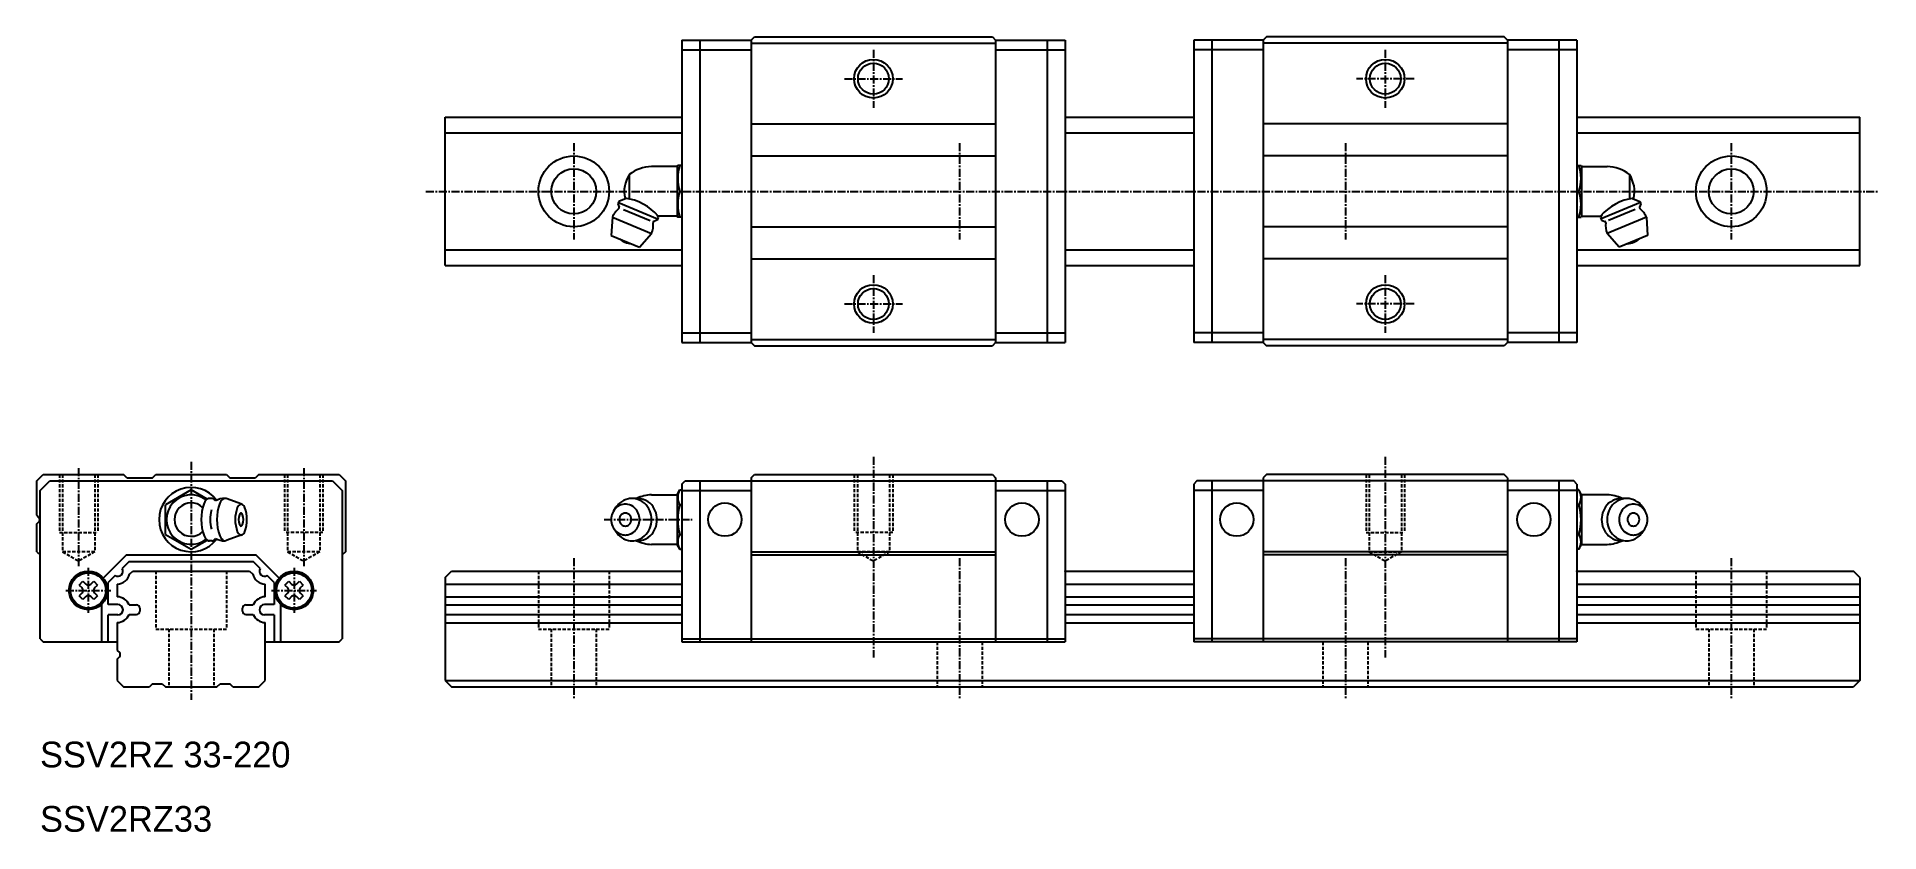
# Model space of a CAD drawing. Extents: x 10 to 296, y 10 to 134.
import ezdxf

# ---------------------------------------------------------------- set-up
doc = ezdxf.new("R2010")
doc.units = 0
doc.linetypes.add('CENTER', pattern=[2, 1.25, -0.25, 0.25, -0.25])
doc.linetypes.add('DASHED', pattern=[0.75, 0.5, -0.25])
doc.layers.get('0').update_dxf_attribs({"linetype": 'CONTINUOUS'})
doc.layers.add('CENTER', color=1, linetype='CENTER')

msp = doc.modelspace()

# ---------------------------------------------------------------- linework, layer by layer
at = {"color": 7, "linetype": 'CONTINUOUS'}
for p, q in [((109.799901, 133.000015), (120.599861, 133.000015)), ((109.799901, 133.000015), (109.799901, 86.000015)), ((112.599874, 133.000015), (112.599874, 86.000015)), ((120.599861, 132.500015), (158.599867, 132.500015)), ((120.599878, 132.999962), (121.099881, 133.499962)), ((120.599901, 133.000015), (120.599901, 86.000015)), ((121.099861, 133.500015), (158.099852, 133.500015)), ((158.099875, 133.499977), (158.599875, 132.999977)), ((158.599867, 133.000015), (169.399895, 133.000015)), ((158.599898, 133.000015), (158.599898, 86.000015)), ((166.599846, 133.000015), (166.599846, 86.000015)), ((169.399895, 133.000015), (169.399895, 86.000015)), ((189.399895, 133.000015), (189.399895, 86.000015)), ((200.199923, 133.000015), (189.399895, 133.000015)), ((192.199944, 133.000015), (192.199944, 86.000015)), ((200.199892, 133.000015), (200.199892, 86.000015)), ((200.699915, 133.499977), (200.199915, 132.999977)), ((238.199929, 132.500015), (200.199923, 132.500015)), ((237.699929, 133.500015), (200.699938, 133.500015)), ((238.199912, 132.999962), (237.699909, 133.499962)), ((238.199889, 133.000015), (238.199889, 86.000015)), ((248.999889, 133.000015), (238.199929, 133.000015)), ((246.199916, 133.000015), (246.199916, 86.000015)), ((248.999889, 133.000015), (248.999889, 86.000015)), ((109.799901, 131.500015), (120.599861, 131.500015)), ((158.599867, 131.500015), (169.399895, 131.500015)), ((200.199923, 131.500015), (189.399895, 131.500015)), ((248.999889, 131.500015), (238.199929, 131.500015)), ((72.999938, 121.000015), (109.799901, 121.000015)), ((72.999938, 98.000015), (72.999938, 121.000015)), ((169.399834, 121.000015), (189.399895, 121.000015)), ((248.999889, 121.000015), (292.999938, 121.000015)), ((292.999938, 98.000015), (292.999938, 121.000015)), ((72.999938, 118.567367), (109.799901, 118.567367)), ((120.599861, 120.000015), (158.599867, 120.000015)), ((169.399834, 118.567367), (189.399895, 118.567367)), ((238.199929, 120.000015), (200.199923, 120.000015)), ((248.999889, 118.567367), (292.999938, 118.567367)), ((120.599861, 115.000015), (158.599867, 115.000015)), ((238.199929, 115.000015), (200.199923, 115.000015)), ((101.63174, 112.100006), (101.63174, 108.319442)), ((109.074955, 113.350006), (105.07495, 113.350006)), ((109.074955, 113.350006), (109.074955, 105.650009)), ((109.161566, 113.499984), (109.074965, 113.349983)), ((109.799901, 113.5), (109.16156, 113.5)), ((248.999889, 113.5), (249.63823, 113.5)), ((249.638224, 113.499984), (249.724825, 113.349983)), ((249.724835, 113.350006), (249.724835, 105.650009)), ((249.724835, 113.350006), (253.72484, 113.350006)), ((257.16805, 112.100006), (257.16805, 108.319442)), ((109.507979, 109.500015), (109.799901, 109.500015)), ((249.291811, 109.500015), (248.999889, 109.500015)), ((99.861323, 107.572143), (100.072525, 107.062263)), ((100.014404, 107.941726), (99.861327, 107.572166)), ((99.93786, 107.756935), (106.03547, 105.231224)), ((101.136368, 108.406448), (100.014393, 107.941711)), ((100.722216, 106.67437), (104.868466, 104.956939)), ((258.86193, 107.756935), (252.76432, 105.231224)), ((258.077574, 106.67437), (253.931324, 104.956939)), ((257.663422, 108.406448), (258.785397, 107.941711)), ((258.938467, 107.572143), (258.727265, 107.062263)), ((258.785386, 107.941726), (258.938463, 107.572166)), ((99.001655, 105.496757), (98.799901, 102.657867)), ((99.001666, 105.496734), (105.099261, 102.971023)), ((105.95892, 105.046447), (105.449021, 104.835243)), ((105.927962, 105.860275), (106.111987, 105.415992)), ((106.112009, 105.416), (105.958938, 105.046447)), ((109.074955, 105.650009), (106.11199, 105.650009)), ((109.074959, 105.649986), (109.16156, 105.499992)), ((109.799901, 105.500015), (109.16156, 105.500015)), ((120.599861, 104.000015), (158.599867, 104.000015)), ((238.199929, 104.000015), (200.199923, 104.000015)), ((248.999889, 105.500015), (249.63823, 105.500015)), ((249.724831, 105.649986), (249.63823, 105.499992)), ((249.724835, 105.650009), (252.6878, 105.650009)), ((252.687781, 105.416), (252.840852, 105.046447)), ((252.871828, 105.860275), (252.687803, 105.415992)), ((252.84087, 105.046447), (253.350769, 104.835243)), ((259.798124, 105.496734), (253.700529, 102.971023)), ((259.798135, 105.496757), (259.999889, 102.657867)), ((72.999938, 100.432663), (109.799901, 100.432663)), ((98.799906, 102.657852), (103.23453, 100.820968)), ((103.234514, 100.820953), (105.099253, 102.971016)), ((169.399834, 100.432663), (189.399895, 100.432663)), ((248.999889, 100.432663), (292.999938, 100.432663)), ((255.565276, 100.820953), (253.700537, 102.971016)), ((259.999884, 102.657852), (255.56526, 100.820968)), ((72.999938, 98.000015), (109.799901, 98.000015)), ((120.599861, 99.000015), (158.599867, 99.000015)), ((169.399834, 98.000015), (189.399895, 98.000015)), ((238.199929, 99.000015), (200.199923, 99.000015)), ((248.999889, 98.000015), (292.999938, 98.000015)), ((109.799901, 87.500015), (120.599861, 87.500015)), ((109.799901, 86.000015), (120.599861, 86.000015)), ((120.599861, 86.500015), (158.599867, 86.500015)), ((120.599866, 85.999984), (121.099851, 85.499992)), ((158.599852, 85.999992), (158.099848, 85.499992)), ((158.599867, 87.500015), (169.399819, 87.500015)), ((158.599867, 86.000015), (169.399895, 86.000015)), ((200.199923, 86.000015), (189.399895, 86.000015)), ((200.199923, 87.500015), (189.399971, 87.500015)), ((238.199929, 86.500015), (200.199923, 86.500015)), ((200.199938, 85.999992), (200.699942, 85.499992)), ((238.199924, 85.999984), (237.699939, 85.499992)), ((248.999889, 87.500015), (238.199929, 87.500015)), ((248.999889, 86.000015), (238.199929, 86.000015)), ((121.099845, 85.500015), (158.099852, 85.500015)), ((237.699945, 85.500015), (200.699938, 85.500015)), ((9.5, 64.499876), (10.500124, 65.500023)), ((9.5, 59.168136), (9.5, 64.499876)), ((10.000051, 62.999977), (11.500069, 64.499984)), ((10.500137, 65.500015), (23.000002, 65.500015)), ((11.500015, 64.5), (55.5, 64.5)), ((23.500043, 64.999984), (22.999999, 65.500023)), ((23.500015, 65), (27.500015, 65)), ((27.500021, 64.999977), (28.000064, 65.500015)), ((28.000069, 65.500015), (38.999996, 65.500015)), ((33.500004, 63.118828), (29.499988, 60.809417)), ((35.987482, 61.682693), (33.499998, 63.118843)), ((39.000001, 65.500015), (39.500044, 64.999977)), ((39.499985, 65), (43.499985, 65)), ((44.000044, 65.500023), (43.500022, 65.000007)), ((44.000041, 65.500015), (56.499954, 65.500015)), ((55.500021, 64.5), (57.000011, 63.000015)), ((56.499962, 65.500023), (57.5, 64.499965)), ((57.5, 64.499965), (57.5, 53.5)), ((109.074981, 62.350063), (109.507995, 63.100065)), ((109.507987, 63.100067), (109.799902, 63.100067)), ((109.799898, 64.000063), (110.299884, 64.500063)), ((109.799902, 64.000068), (109.799902, 39.500061)), ((110.299865, 64.500061), (120.599902, 64.500061)), ((112.599883, 64.500061), (112.599883, 39.500061)), ((120.599902, 65.000089), (120.599902, 39.500061)), ((120.599902, 64.500046), (158.599899, 64.500046)), ((120.599905, 65.000092), (121.099845, 65.500046)), ((121.099813, 65.500015), (158.099884, 65.500015)), ((158.099842, 65.500059), (158.599891, 65.000003)), ((158.599899, 65), (158.599899, 39.500061)), ((158.599899, 64.500061), (168.899835, 64.500061)), ((166.599847, 64.500061), (166.599847, 39.500061)), ((168.899808, 64.500042), (169.399904, 63.999942)), ((169.399896, 63.999945), (169.399896, 39.500061)), ((189.899982, 64.500042), (189.399886, 63.999942)), ((189.399894, 63.999945), (189.399894, 39.500061)), ((200.199891, 64.500061), (189.899955, 64.500061)), ((192.199943, 64.500061), (192.199943, 39.500061)), ((200.199891, 65), (200.199891, 39.500061)), ((238.199888, 64.500046), (200.199891, 64.500046)), ((200.699948, 65.500059), (200.199899, 65.000003)), ((237.699977, 65.500015), (200.699906, 65.500015)), ((238.199885, 65.000092), (237.699945, 65.500046)), ((238.199888, 65.000089), (238.199888, 39.500061)), ((248.499925, 64.500061), (238.199888, 64.500061)), ((246.199907, 64.500061), (246.199907, 39.500061)), ((248.999892, 64.000063), (248.499906, 64.500063)), ((248.999888, 64.000068), (248.999888, 39.500061)), ((249.291803, 63.100067), (248.999888, 63.100067)), ((249.724809, 62.350063), (249.291795, 63.100065)), ((10, 40), (10, 62.999954)), ((29.499986, 58.499984), (29.499986, 60.809402)), ((36.690669, 61.799988), (36.321116, 61.799988)), ((41.387797, 60.876953), (38.940485, 61.768402)), ((57, 62.999984), (57, 40.000015)), ((99.232872, 59.924796), (99.596986, 60.459063)), ((105.075119, 62.350067), (109.074979, 62.350067)), ((109.074979, 62.350066), (109.074979, 54.650056)), ((109.507998, 60.800064), (109.799902, 60.800064)), ((109.799895, 63.000061), (120.599902, 63.000061)), ((158.599899, 63.000061), (169.399896, 63.000061)), ((200.199891, 63.000061), (189.399894, 63.000061)), ((248.999895, 63.000061), (238.199888, 63.000061)), ((249.291792, 60.800064), (248.999888, 60.800064)), ((253.724671, 62.350067), (249.724811, 62.350067)), ((249.724811, 62.350066), (249.724811, 54.650056)), ((259.566918, 59.924796), (259.202804, 60.459063)), ((9.5, 53.500015), (9.5, 57.831894)), ((9.500093, 59.16806), (9.834118, 58.834038)), ((9.500093, 57.831924), (9.834106, 58.165931)), ((29.499986, 56.190582), (29.499986, 58.499984)), ((29.499994, 56.190574), (33.499997, 53.881172)), ((33.499997, 53.881172), (35.987481, 55.317322)), ((36.690669, 55.199997), (36.321116, 55.199997)), ((41.387796, 56.12307), (38.938018, 55.23072)), ((99.59699, 56.541088), (99.232877, 57.075356)), ((99.596993, 56.541093), (99.612806, 56.518078)), ((109.074979, 54.650055), (105.075119, 54.650055)), ((109.50799, 53.900057), (109.074977, 54.650059)), ((109.507995, 56.200073), (109.799902, 56.200073)), ((249.291795, 56.200073), (248.999888, 56.200073)), ((249.2918, 53.900057), (249.724813, 54.650059)), ((249.724811, 54.650055), (253.724671, 54.650055)), ((259.202797, 56.541093), (259.186984, 56.518078)), ((259.2028, 56.541088), (259.566913, 57.075356)), ((9.500008, 53.50003), (10.000008, 53.00003)), ((23.450056, 53), (19.834418, 49.384346)), ((23.864293, 52.000015), (22.782207, 50.91793)), ((23.450012, 53), (43.549988, 53)), ((23.864258, 52), (43.135757, 52)), ((44.217847, 50.917915), (43.135761, 52.000007)), ((47.165657, 49.38433), (43.550009, 53)), ((57.500013, 53.499992), (57.000021, 53.000007)), ((109.507978, 53.90007), (109.799902, 53.90007)), ((120.599902, 53.500061), (158.599899, 53.500061)), ((120.599902, 53.000076), (158.599899, 53.000076)), ((238.199888, 53.500061), (200.199891, 53.500061)), ((238.199888, 53.000076), (200.199891, 53.000076)), ((249.291812, 53.90007), (248.999888, 53.90007)), ((16.078814, 48.337661), (16.662359, 48.921211)), ((16.66238, 48.921196), (17.111118, 48.472458)), ((17.888933, 48.472458), (18.337672, 48.921196)), ((18.337663, 48.921219), (18.921218, 48.337661)), ((20.600006, 45.300018), (20.600006, 48.735763)), ((21.682136, 49.817848), (20.600049, 48.735763)), ((23.932696, 49.999984), (24.432717, 50.499984)), ((24.432648, 50.5), (42.567352, 50.5)), ((42.56738, 50.499954), (43.067401, 49.999954)), ((46.400004, 48.735748), (45.317919, 49.81784)), ((46.399994, 48.735763), (46.399994, 45.300018)), ((48.078804, 48.337661), (48.662359, 48.921219)), ((48.66236, 48.921203), (49.111099, 48.472465)), ((49.888914, 48.472465), (50.337652, 48.921203)), ((50.337652, 48.921219), (50.921207, 48.337661)), ((72.999939, 49.500015), (72.999939, 33.50003)), ((72.999992, 49.500052), (73.999954, 50.500015)), ((73.999954, 50.500015), (109.799902, 50.500015)), ((169.399896, 50.500015), (189.399894, 50.500015)), ((248.999888, 50.500015), (291.999924, 50.500015)), ((292.999886, 49.500052), (291.999924, 50.500015)), ((292.999939, 49.500015), (292.999939, 33.50003)), ((16.662373, 46.078819), (16.078817, 46.662376)), ((16.527567, 47.111091), (16.078829, 46.662346)), ((16.078835, 48.337654), (16.527575, 47.888916)), ((17.111113, 46.527542), (16.662373, 46.078804)), ((18.33768, 46.078804), (17.888941, 46.527549)), ((18.921214, 46.662353), (18.337669, 46.078811)), ((18.472478, 47.888908), (18.921217, 48.337646)), ((18.921225, 46.662353), (18.472485, 47.111091)), ((22, 48.486984), (22, 46.513015)), ((45, 46.513015), (45, 48.486984)), ((48.078805, 48.337646), (48.527544, 47.888908)), ((48.527548, 47.111099), (48.078808, 46.662361)), ((48.662363, 46.078819), (48.078808, 46.662376)), ((49.111102, 46.527549), (48.662363, 46.078804)), ((50.337648, 46.078804), (49.88891, 46.527542)), ((50.921204, 46.662376), (50.337648, 46.078819)), ((50.921204, 46.662361), (50.472466, 47.111099)), ((50.472469, 47.888916), (50.921207, 48.337654)), ((72.999939, 48.48706), (109.799902, 48.48706)), ((72.999939, 46.513092), (109.799902, 46.513092)), ((169.399835, 48.48706), (189.399894, 48.48706)), ((169.399835, 46.513092), (189.399894, 46.513092)), ((248.999888, 48.48706), (292.999939, 48.48706)), ((248.999888, 46.513092), (292.999939, 46.513092)), ((19.600006, 39.5), (19.600006, 45.357589)), ((20.600006, 39.5), (20.600006, 43.700027)), ((22.100021, 45.300064), (20.600021, 45.300064)), ((22.100025, 43.70005), (20.600025, 43.700058)), ((23.844152, 43.750053), (25.000036, 43.750053)), ((23.844168, 45.250053), (25.000036, 45.250053)), ((25.5, 44.75), (25.5, 44.25)), ((41.5, 44.25), (41.5, 44.75)), ((42.000036, 45.250038), (43.155905, 45.250038)), ((42.000036, 43.750038), (43.155935, 43.750038)), ((46.400002, 43.700042), (44.900002, 43.700035)), ((46.400006, 45.300064), (44.900006, 45.300064)), ((46.399994, 43.700027), (46.399994, 39.5)), ((47.399994, 45.357589), (47.399994, 39.5)), ((72.999939, 45.250107), (109.799902, 45.250107)), ((72.999939, 43.750107), (109.799902, 43.750107)), ((169.399835, 45.250107), (189.399894, 45.250107)), ((169.399835, 43.750107), (189.399894, 43.750107)), ((248.999888, 45.250107), (292.999939, 45.250107)), ((248.999888, 43.750107), (292.999939, 43.750107)), ((22, 42.486999), (22, 38.168136)), ((45, 33.500015), (45, 42.486999)), ((72.999939, 42.485855), (109.799902, 42.485855)), ((169.399835, 42.485855), (189.399894, 42.485855)), ((248.999888, 42.485855), (292.999939, 42.485855)), ((10.000057, 39.999992), (10.500063, 39.5)), ((10.500046, 39.500015), (22, 39.500015)), ((22.000085, 38.168068), (22.334098, 37.83406)), ((45, 39.500015), (56.500031, 39.500015)), ((56.500006, 39.499984), (57, 39.999992)), ((109.799902, 40.000015), (169.399835, 40.000015)), ((109.799902, 39.500015), (169.399835, 39.500015)), ((158.599868, 39.500061), (169.399835, 39.500061)), ((248.999888, 40.000015), (189.399955, 40.000015)), ((200.199922, 39.500061), (189.399955, 39.500061)), ((248.999888, 39.500015), (189.399955, 39.500015)), ((22, 36.831909), (22, 33.500015)), ((22.000074, 36.831939), (22.334087, 37.165954)), ((22.000039, 33.500007), (23.000019, 32.50003)), ((23.00002, 32.500015), (27.000061, 32.500015)), ((27.500046, 33.000015), (27.000056, 32.500023)), ((27.5, 33.000015), (29.000015, 33.000015)), ((29.000042, 33.000007), (29.500031, 32.500015)), ((29.5, 32.500015), (29.500015, 32.500015)), ((29.500032, 32.500015), (37.500075, 32.500015)), ((37.500076, 32.500015), (38.000055, 33)), ((38, 33.000015), (39.5, 33.000015)), ((40.000051, 32.500023), (39.50004, 33.00003)), ((40.000047, 32.500015), (44.000045, 32.500015)), ((44.000046, 32.50003), (45.000036, 33.500015)), ((72.999969, 33.500095), (74.000049, 32.500015)), ((73.000018, 33.500046), (292.99986, 33.500046)), ((74.000049, 32.500015), (291.999829, 32.500015)), ((292.999909, 33.500095), (291.999829, 32.500015))]:
    msp.add_line(p, q, dxfattribs=at)
at = {"color": 1, "linetype": 'CENTER'}
for p, q in [((139.599898, 131.500015), (139.599898, 122.500015)), ((219.199892, 131.500015), (219.199892, 122.500015)), ((135.099898, 127.000015), (144.099898, 127.000015)), ((223.699892, 127.000015), (214.699892, 127.000015)), ((139.599898, 96.500015), (139.599898, 87.500015)), ((219.199892, 96.500015), (219.199892, 87.500015)), ((135.099898, 92.000015), (144.099898, 92.000015)), ((223.699892, 92.000015), (214.699892, 92.000015)), ((16, 66.507171), (16, 51.107177)), ((33.5, 67.500015), (33.5, 30.500015)), ((51, 66.507171), (51, 51.107177)), ((97.725905, 58.500015), (111.409332, 58.500015)), ((92.999908, 52.500015), (92.999908, 30.50003)), ((152.999908, 52.500015), (152.999908, 30.50003)), ((212.999908, 52.500015), (212.999908, 30.50003)), ((272.999908, 52.500015), (272.999908, 30.50003)), ((17.5, 51), (17.5, 44)), ((49.5, 51), (49.5, 44)), ((14, 47.5), (21, 47.5)), ((46, 47.5), (53, 47.5))]:
    msp.add_line(p, q, dxfattribs=at)
at = {"color": 3, "linetype": 'DASHED'}
for p, q in [((13, 65.500015), (13, 56.500015)), ((13.5, 65.500015), (13.5, 53.500015)), ((18.5, 65.500015), (18.5, 53.500015)), ((19, 65.500015), (19, 56.500015)), ((48, 65.500015), (48, 56.500015)), ((48.5, 65.500015), (48.5, 53.500015)), ((53.5, 65.500015), (53.5, 53.500015)), ((54, 65.500015), (54, 56.500015)), ((136.599849, 65.500015), (136.599849, 56.500015)), ((137.099849, 65.500015), (137.099849, 53.500015)), ((142.099849, 65.500015), (142.099849, 53.500015)), ((142.599849, 65.500015), (142.599849, 56.500015)), ((216.199941, 65.500015), (216.199941, 56.500015)), ((216.699941, 65.500015), (216.699941, 53.500015)), ((221.699941, 65.500015), (221.699941, 53.500015)), ((222.199941, 65.500015), (222.199941, 56.500015)), ((13, 56.500015), (19, 56.500015)), ((54, 56.500015), (48, 56.500015)), ((142.599849, 56.500015), (136.599849, 56.500015)), ((216.199941, 56.500015), (222.199941, 56.500015)), ((18.5, 53.500015), (13.5, 53.500015)), ((13.5, 53.500015), (16, 52.05664)), ((18.5, 53.500015), (16, 52.05664)), ((53.5, 53.500015), (48.5, 53.500015)), ((48.5, 53.500015), (51, 52.05664)), ((53.5, 53.500015), (51, 52.05664)), ((142.099849, 53.500015), (137.099849, 53.500015)), ((137.099849, 53.500015), (139.599848, 52.05664)), ((142.099849, 53.500015), (139.599848, 52.05664)), ((216.699941, 53.500015), (221.699941, 53.500015)), ((216.699941, 53.500015), (219.199941, 52.05664)), ((221.699941, 53.500015), (219.199941, 52.05664)), ((28, 50.500016), (28, 41.500016)), ((39, 50.500016), (39, 41.500016)), ((87.499908, 50.500015), (87.499908, 41.500015)), ((98.499908, 50.500015), (98.499908, 41.500015)), ((267.499908, 50.500015), (267.499908, 41.500015)), ((278.499908, 50.500015), (278.499908, 41.500015)), ((28, 41.500016), (39, 41.500016)), ((30, 41.500016), (30, 32.500015)), ((37, 41.500016), (37, 32.500015)), ((87.499908, 41.500015), (98.499908, 41.500015)), ((89.499908, 41.500015), (89.499908, 32.500015)), ((96.499908, 41.500015), (96.499908, 32.500015)), ((267.499908, 41.500015), (278.499908, 41.500015)), ((269.499908, 41.500015), (269.499908, 32.500015)), ((276.499908, 41.500015), (276.499908, 32.500015)), ((149.499908, 39.500015), (149.499908, 32.500015)), ((156.499908, 39.500015), (156.499908, 32.500015)), ((209.499908, 39.500015), (209.499908, 32.500015)), ((216.499908, 39.500015), (216.499908, 32.500015))]:
    msp.add_line(p, q, dxfattribs=at)
at = {"color": 3, "linetype": 'CONTINUOUS'}
for centre in [(139.599898, 127.000015), (219.199892, 127.000015), (139.599898, 92.000015), (219.199892, 92.000015)]:
    msp.add_circle(centre, 3, dxfattribs=at)
at = {"color": 7, "linetype": 'CONTINUOUS'}
for centre, radius in [((139.599898, 127.000015), 2.4), ((219.199892, 127.000015), 2.4), ((92.999938, 109.500015), 5.5), ((272.999938, 109.500015), 5.5), ((92.999938, 109.500015), 3.5), ((272.999938, 109.500015), 3.5), ((139.599898, 92.000015), 2.4), ((219.199892, 92.000015), 2.4), ((116.499877, 58.500061), 2.599999), ((162.699868, 58.500061), 2.599999), ((196.099922, 58.500061), 2.599999), ((242.299913, 58.500061), 2.599999), ((17.5, 47.5), 2.999999), ((17.5, 47.5), 2.75), ((49.5, 47.5), 2.999999), ((49.5, 47.5), 2.75)]:
    msp.add_circle(centre, radius, dxfattribs=at)
for centre, radius, start, end in [((105.547093, 109.5), 4.699998, 146.413773, 193.178802), ((105.303073, 107.354355), 5.999997, 92.178871, 127.726128), ((115.108069, 111.5), 5.946512, 160.346466, 199.653458), ((243.691721, 111.5), 5.946512, 340.346542, 19.653534), ((253.496717, 107.354355), 5.999997, 52.273872, 87.821129), ((253.252697, 109.5), 4.699998, 346.821198, 33.586227), ((115.108069, 107.500015), 5.946512, 160.346466, 199.653458), ((243.691721, 107.500015), 5.946512, 340.346542, 19.653534), ((102.050445, 104.233902), 3.300001, 128.16394, 157.499847), ((99.887741, 106.985748), 0.200001, 308.164124, 22.500431), ((100.000648, 100.487503), 7.999998, 40.189182, 83.034012), ((258.799142, 100.487503), 7.999998, 96.965988, 139.810818), ((258.912049, 106.985748), 0.200001, 157.499569, 231.835876), ((256.749345, 104.233902), 3.300001, 22.500153, 51.83606), ((102.050445, 104.233902), 3.299999, 337.5, 6.835998), ((105.525563, 104.650497), 0.2, 112.499573, 186.835464), ((253.274227, 104.650497), 0.2, 353.164536, 67.500427), ((256.749345, 104.233902), 3.299999, 173.164002, 202.5), ((102.180461, 104.547775), 3.2, 229.290024, 265.709991), ((256.619329, 104.547775), 3.2, 274.290009, 310.709976), ((33.5, 58.5), 4.999999, 37.387047, 322.612549), ((111.243584, 61.950073), 2.082014, 146.471832, 213.52861), ((247.556206, 61.950073), 2.082014, 326.47139, 33.528168), ((33.499984, 58.5), 3.849999, 52.507736, 307.492126), ((33.499984, 58.5), 2.599998, 46.621258, 313.378754), ((42.365976, 58.499977), 7.307859, 159.761932, 200.237946), ((36.823625, 60.553276), 1.397423, 121.100311, 160.143906), ((36.32112, 61.295189), 0.504785, 90.903168, 115.752029), ((36.69067, 61.295189), 0.504785, 64.247971, 90.902817), ((36.188164, 60.553276), 1.397423, 39.427479, 58.899673), ((38.766096, 58.499984), 3.300003, 89.999985, 117.054504), ((44.810954, 58.499977), 7.307859, 159.761932, 200.237946), ((39.268603, 60.553276), 1.397423, 121.100296, 160.143906), ((38.766098, 61.295189), 0.504782, 68.687515, 115.751984), ((45.647506, 58.499984), 5.306932, 159.730652, 200.269333), ((41.625255, 59.992477), 1.016733, 121.051376, 160.104004), ((41.260573, 60.531761), 0.368218, 64.286964, 115.712906), ((40.89589, 59.992477), 1.016734, 19.895979, 58.948532), ((36.873637, 58.499984), 5.306932, 339.730652, 20.269337), ((101.329697, 58.500061), 2.529794, 133.386063, 226.613876), ((101.043188, 58.756284), 2.147021, 101.036324, 132.526337), ((102.480123, 58.500061), 3.478466, 133.386063, 145.806793), ((102.086174, 58.852367), 2.952154, 101.036324, 132.526321), ((101.017212, 58.848864), 2.051195, 79.180748, 100.819199), ((100.991236, 58.756284), 2.147021, 47.473598, 78.963623), ((102.050456, 58.979665), 2.820394, 89.999977, 100.819191), ((102.050456, 58.979665), 2.820394, 79.180748, 89.999977), ((100.704727, 58.500061), 2.529793, 313.386078, 46.613884), ((102.910125, 58.979665), 2.820393, 89.999977, 98.765785), ((102.014739, 58.852367), 2.952155, 47.473614, 78.963623), ((105.303117, 56.354401), 6, 92.177719, 114.893784), ((102.910125, 58.979665), 2.820393, 79.180748, 89.999977), ((102.874407, 58.852366), 2.952155, 47.473614, 78.963615), ((101.62079, 58.500061), 3.478466, 313.386078, 46.613884), ((102.480458, 58.500061), 3.478465, 313.386078, 46.61388), ((116.969942, 58.500075), 7.808372, 162.869141, 197.130844), ((241.829848, 58.500075), 7.808372, 342.869156, 17.130859), ((256.319332, 58.500061), 3.478465, 133.38612, 226.613922), ((257.179, 58.500061), 3.478466, 133.386116, 226.613922), ((253.496673, 56.354401), 6, 65.106216, 87.822281), ((255.925383, 58.852366), 2.952155, 101.036385, 132.526386), ((256.785051, 58.852367), 2.952155, 101.036377, 132.526386), ((255.889665, 58.979665), 2.820393, 90.000023, 100.819252), ((258.095063, 58.500061), 2.529793, 133.386116, 226.613922), ((255.889665, 58.979665), 2.820393, 81.234215, 90.000023), ((256.749334, 58.979665), 2.820394, 90.000023, 100.819252), ((257.808554, 58.756284), 2.147021, 101.036377, 132.526402), ((256.749334, 58.979665), 2.820394, 79.180809, 90.000023), ((256.713616, 58.852367), 2.952154, 47.473679, 78.963676), ((257.782578, 58.848864), 2.051195, 79.180801, 100.819252), ((257.756602, 58.756284), 2.147021, 47.473663, 78.963676), ((256.319667, 58.500061), 3.478466, 34.193207, 46.613937), ((257.470093, 58.500061), 2.529794, 313.386124, 46.613937), ((9.5, 58.5), 0.472391, 0, 44.999836), ((9.5, 58.5), 0.472391, 315.000153, 0), ((41.736921, 58.499984), 5.306936, 163.626358, 196.372772), ((43.093822, 58.499984), 2.21575, 159.773819, 200.226166), ((41.412969, 59.122322), 0.423399, 121.118462, 160.158768), ((41.412968, 57.877647), 0.423398, 199.841202, 238.881424), ((41.260571, 57.652778), 0.152796, 244.233658, 295.766327), ((41.260572, 59.347191), 0.152796, 64.233658, 115.766342), ((41.108175, 59.122322), 0.423397, 19.841225, 58.881424), ((41.108174, 57.877647), 0.423399, 301.118469, 340.158783), ((39.427321, 58.499984), 2.21575, 339.773804, 20.226175), ((101.147413, 58.500061), 1.054076, 133.386078, 226.613892), ((101.028036, 58.393303), 0.89459, 227.473618, 258.963562), ((101.028036, 58.606819), 0.89459, 101.036369, 132.526337), ((101.017212, 58.354727), 0.854662, 259.180725, 280.819214), ((101.017212, 58.645395), 0.854661, 79.180725, 100.819214), ((101.006388, 58.393303), 0.89459, 281.036377, 312.526306), ((101.006388, 58.606819), 0.89459, 47.473614, 78.96357), ((100.887011, 58.500061), 1.054076, 313.386047, 46.613884), ((257.912779, 58.500061), 1.054076, 133.386116, 226.613953), ((257.793402, 58.606819), 0.89459, 101.03643, 132.526386), ((257.793402, 58.393303), 0.89459, 227.473694, 258.963623), ((257.782578, 58.645395), 0.854661, 79.180786, 100.819275), ((257.782578, 58.354727), 0.854662, 259.180786, 280.819275), ((257.771754, 58.606819), 0.89459, 47.473663, 78.963631), ((257.771754, 58.393303), 0.89459, 281.036438, 312.526382), ((257.652377, 58.500061), 1.054076, 313.386108, 46.613922), ((36.823622, 56.446693), 1.397425, 199.856079, 238.899643), ((36.321116, 55.70478), 0.504785, 244.24794, 270.393188), ((36.690672, 55.70478), 0.504788, 270.392853, 295.752045), ((36.188166, 56.446693), 1.397424, 301.100342, 320.57019), ((38.766096, 58.499984), 3.300001, 242.945496, 269.999969), ((39.2686, 56.446693), 1.397425, 199.856079, 238.899628), ((38.766094, 55.70478), 0.504785, 244.247864, 289.935699), ((41.625253, 57.007492), 1.016734, 199.895981, 238.948532), ((41.26057, 56.468208), 0.368218, 244.286957, 295.712891), ((40.895888, 57.007492), 1.016733, 301.051392, 340.104004), ((101.043188, 58.243837), 2.147021, 227.473587, 258.963623), ((102.480123, 58.500061), 3.478467, 214.652924, 226.613892), ((102.086174, 58.147754), 2.952155, 227.473618, 258.963623), ((101.017212, 58.151257), 2.051194, 259.180756, 280.819214), ((100.991236, 58.243837), 2.147021, 281.036316, 312.526337), ((102.050456, 58.020456), 2.820393, 259.180756, 280.819183), ((102.910125, 58.020456), 2.820392, 261.237854, 280.819183), ((102.014739, 58.147754), 2.952154, 281.036316, 312.526337), ((105.303118, 60.645721), 6, 245.106216, 267.822266), ((102.874407, 58.147755), 2.952155, 281.036316, 312.526337), ((111.243584, 55.05005), 2.082014, 146.471329, 213.527618), ((247.556206, 55.05005), 2.082014, 326.472382, 33.528671), ((253.496672, 60.645721), 6, 272.177734, 294.893784), ((255.925383, 58.147755), 2.952155, 227.473663, 258.963684), ((256.785051, 58.147754), 2.952154, 227.473663, 258.963684), ((255.889665, 58.020456), 2.820392, 259.180817, 278.762146), ((256.749334, 58.020456), 2.820393, 259.180817, 280.819244), ((257.808554, 58.243837), 2.147021, 227.473663, 258.963684), ((256.713616, 58.147754), 2.952155, 281.036377, 312.526382), ((257.782578, 58.151257), 2.051194, 259.180786, 280.819244), ((257.756602, 58.243837), 2.147021, 281.036377, 312.526413), ((256.319667, 58.500061), 3.478467, 313.386108, 325.347076), ((22.100006, 50.5), 0.799997, 238.506805, 31.493561), ((21.928787, 50.568756), 2.082997, 271.959198, 344.154327), ((45.071228, 50.568756), 2.082997, 195.845657, 268.040405), ((44.899994, 50.5), 0.800002, 148.506439, 301.493134), ((16.138641, 47.5), 0.55, 315, 45), ((17.5, 48.861374), 0.55, 225, 315), ((17.5, 46.138641), 0.55, 45, 135), ((18.861374, 47.5), 0.55, 135, 225), ((21.928802, 44.431228), 2.082999, 23.145874, 88.041206), ((45.071213, 44.431228), 2.082997, 91.95916, 156.854126), ((48.138641, 47.5), 0.55, 315.000061, 44.999931), ((49.5, 48.861374), 0.55, 225, 315), ((49.5, 46.138641), 0.55, 45, 135), ((50.861374, 47.5), 0.55, 135, 225), ((21.928787, 44.568771), 2.082997, 271.959198, 336.854095), ((22.100006, 44.5), 0.800003, 269.999939, 89.999725), ((25, 44.75), 0.5, 0, 90), ((25, 44.25), 0.5, 270, 0), ((42, 44.75), 0.5, 90, 180), ((42, 44.25), 0.5, 180, 270), ((45.071228, 44.568771), 2.082997, 203.145889, 268.040405), ((44.899994, 44.5), 0.800003, 90.000275, 270.000061), ((22, 37.500015), 0.472391, 315.000092, 0), ((22, 37.500015), 0.472392, 0, 44.99992)]:
    msp.add_arc(centre, radius, start, end, dxfattribs=at)
for p in [(109.799901, 109.500015), (248.999889, 109.500015), (33.5, 65.500015), (109.799902, 50.500015), (169.399896, 50.500015), (189.399894, 50.500015), (248.999888, 50.500015), (33.5, 32.500015)]:
    msp.add_point(p, dxfattribs=at)
at = {"layer": 'CENTER', "color": 1, "linetype": 'CENTER'}
for p, q in [((92.999938, 117.000015), (92.999938, 102.000015)), ((152.999938, 117.000015), (152.999938, 102.000015)), ((212.999938, 117.000015), (212.999938, 102.000015)), ((272.999938, 117.000015), (272.999938, 102.000015)), ((69.999938, 109.500015), (295.999938, 109.500015)), ((139.599848, 68.23869), (139.599848, 37.066796)), ((219.199941, 68.23869), (219.199941, 37.066796))]:
    msp.add_line(p, q, dxfattribs=at)

# ---------------------------------------------------------------- texts
at = {"color": 7, "linetype": 'CONTINUOUS'}
for s, p in [('SSV2RZ 33-220', (10, 20)), ('SSV2RZ33', (10, 10))]:
    msp.add_text(s, height=4, dxfattribs=at).set_placement(p)

doc.saveas('drawing.dxf')
